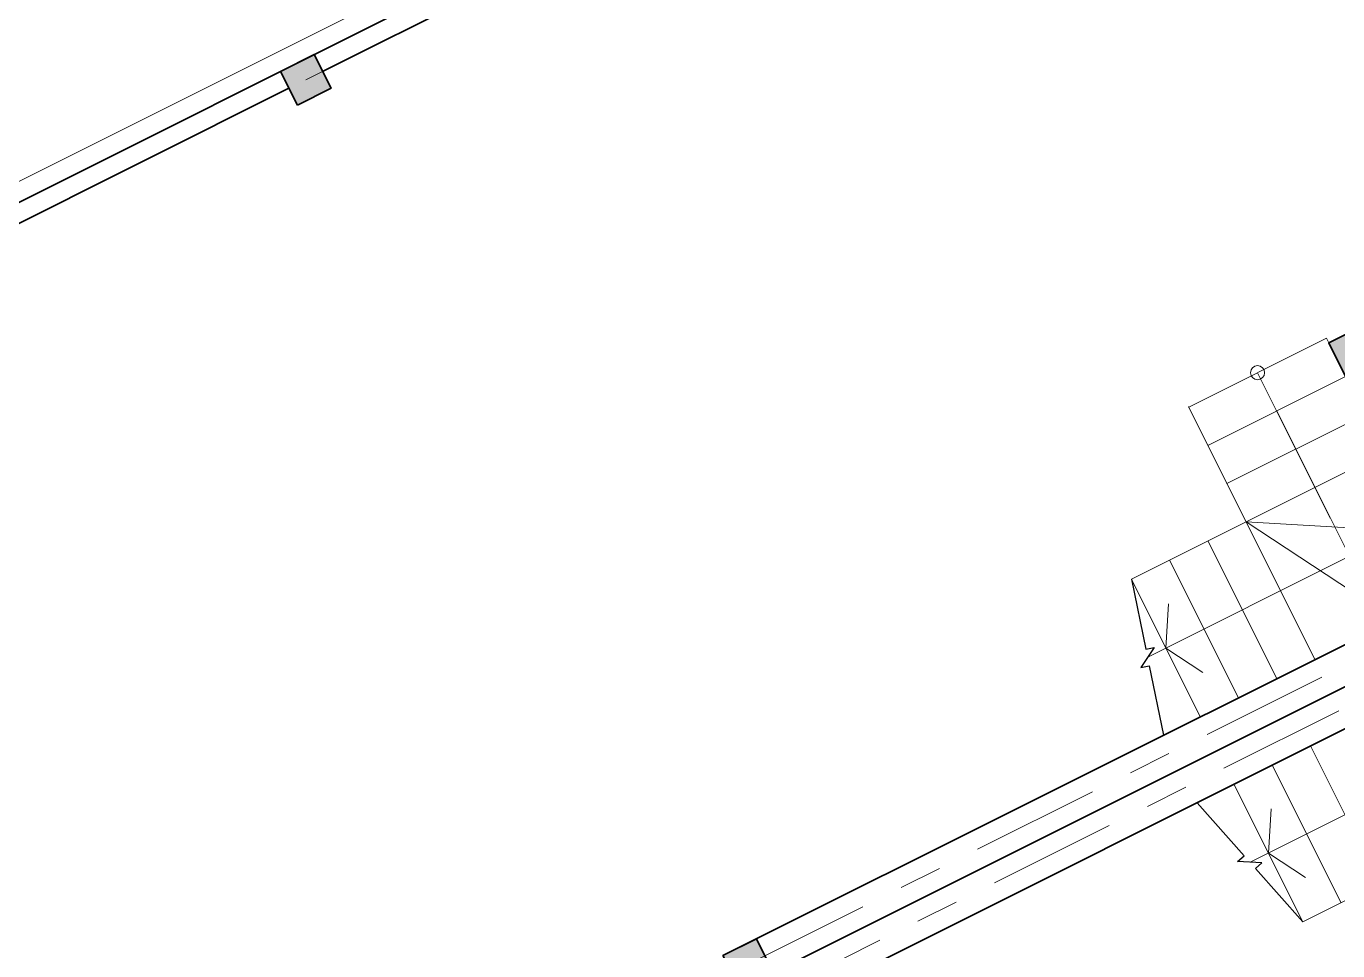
# Model space of a CAD drawing. Header units: millimetres. Extents: x 567980 to 569372, y 2065777 to 2066674.
# Drawn here: x 568745.61 to 568753.28, y 2066361.73 to 2066367.14 of the extents above; entities that cross this region are included whole.
import ezdxf

# ---------------------------------------------------------------- set-up
doc = ezdxf.new("R2010")
doc.units = ezdxf.units.MM
doc.linetypes.add('CENTER', pattern=[3, 1.5, -0.5, 0.5, -0.5])
for name, color, linetype, lineweight in [('A-COT VACH', 2, 'Continuous', 35), ('A-NET CAT', 214, 'Continuous', 30), ('A-NET THAY', 125, 'Continuous', 18), ('A-TRUC', 250, 'CENTER', 5), ('A-TUONG', 255, 'Continuous', 35), ('boDnv', 54, 'Continuous', 25)]:
    doc.layers.add(name, color=color, linetype=linetype, lineweight=lineweight)
for name, color, linetype in [('ChiaLo', 128, 'CENTER'), ('LoLK', 6, 'Continuous'), ('QH', 7, 'Continuous')]:
    doc.layers.add(name, color=color, linetype=linetype)

# ---------------------------------------------------------------- blocks, each defined once
blk = doc.blocks.new('NEN')
at = {"layer": 'ChiaLo', "ltscale": 5}
for points in [[(42.90910289832391, -8.17753101978451), (78.68407763412688, 9.715238012140617)], [(45.59301825240254, -13.54377722833306), (81.36799298820551, 4.34899180335924)]]:
    blk.add_lwpolyline(points, dxfattribs=at)
at = {"layer": 'LoLK'}
for points in [[(44.65640017145779, 12.91984547581524), (39.14217457792256, 10.51627646712586), (36.7952702435432, 4.046524874167517), (42.90910289820749, -8.177531020250171), (52.74722095881589, -3.257019532378763)], [(63.48050562560093, -4.597392709460109), (60.79659027175512, 0.7688534995540977), (52.74722095846664, -3.257019532145932), (42.90910289832391, -8.17753102001734), (45.59301825240254, -13.54377722833306)], [(63.48050562583376, -4.59739270969294), (45.59301825228613, -13.54377722879872), (48.27693360636476, -18.91002343734726), (66.16442097979598, -9.963638918474317)]]:
    blk.add_lwpolyline(points, close=True, dxfattribs=at)
blk = doc.blocks.new('NEN K02')
at = {"layer": 'LoLK'}
for points in [[(-91.66771715530194, 20.00000001257285), (-97.66771715553477, 20.00000001303852), (-97.66771715553477, 11.00000001257285), (-97.66771715553477, 4.656612873077393e-10), (-91.66771715600044, 4.656612873077393e-10)], [(-91.66771715506911, 20.00000001280569), (-91.66771715553477, 0), (-85.6677171557676, 2.328306436538696e-10), (-85.66771715506911, 20.00000001257285)], [(-115.7550702644512, 11.00000001327135), (-116.0719988739584, 4.99305535457097), (-111.3354343108367, 4.656612873077393e-10), (-97.66771715553477, 2.328306436538696e-10), (-97.66771715506911, 11.00000001257285)]]:
    blk.add_lwpolyline(points, close=True, dxfattribs=at)
blk = doc.blocks.new('cot 220')
at = {"layer": 'A-COT VACH'}
h = blk.add_hatch(color=256, dxfattribs=at)
h.dxf.hatch_style = 1
h.paths.add_polyline_path([(110.0000037951395, 109.9999999980937), (-109.9999962048605, 109.9999999980937), (-109.9999962048605, -110.0000000019063), (110.0000037951395, -110.0000000019063)])
blk.add_lwpolyline([(-109.9999962048605, -110.0000000019063), (110.0000037951395, -110.0000000019063), (110.0000037951395, 109.9999999980937), (-109.9999962048605, 109.9999999980937)], close=True, dxfattribs=at)
blk = doc.blocks.new('MBT1 A1')
at = {"layer": 'A-NET CAT'}
blk.add_lwpolyline([(1.120000000111759, -9.379713737638667), (0.7168689491227269, -9.487732377136126), (0.7039279968012124, -9.439436085987836), (0.633217318682, -9.561910572927445), (0.6202763663604856, -9.513614281779155), (0.2201106760185212, -9.620838355505839)], dxfattribs=at)
at = {"layer": 'A-NET THAY', "ltscale": 100}
for p, q in [((1.120000000111759, -8.629713737638667), (0.6006710005458444, -7.729548536008224)), ((1.120000000111759, -8.629713737638667), (1.120000000111759, -7.729999999748543)), ((1.369999999878928, -8.629713737638667), (1.370000000111759, -7.729999999981374)), ((1.619999999878928, -8.629713737638667), (1.619999999878928, -7.729999999748543)), ((1.120000000111759, -8.629713737638667), (0.2199999999720603, -8.110098495380953)), ((1.120000000111759, -8.629713737638667), (0.220000000204891, -8.629713737871498)), ((1.120000000111759, -8.629713737638667), (1.120000000111759, -9.379713737638667)), ((1.619999999878928, -8.629713737638667), (1.120000000111759, -8.629713737638667)), ((1.869999999878928, -8.629713737638667), (1.369999999878928, -8.629713737638667)), ((1.119999999878928, -8.879713737638667), (0.220000000204891, -8.879713737638667)), ((1.120000000111759, -9.129713737871498), (0.220000000204891, -9.129713737638667)), ((1.120000000111759, -9.379713737638667), (0.2199999999720603, -9.379713737871498))]:
    blk.add_line(p, q, dxfattribs=at)
at = {"layer": 'A-NET THAY', "color": 251, "ltscale": 10}
for p, q in [((1.620000000111759, -8.179856868926436), (0.6699999999254942, -8.179856868693605)), ((0.6700000001583248, -9.49820109992288), (0.6699999999254942, -8.179856868693605)), ((1.869999999878928, -8.179856868693605), (0.9199999999254942, -8.179856868693605))]:
    blk.add_line(p, q, dxfattribs=at)
at = {"layer": 'A-NET THAY', "ltscale": 100}
blk.add_lwpolyline([(1.869999999878928, -8.629713737638667), (1.869999999878928, -7.729999999981374), (1.840000000083819, -7.729999999748543)], dxfattribs=at)
at = {"layer": 'A-NET THAY', "ltscale": 10}
blk.add_lwpolyline([(0.4458215811755508, -9.249713737517595), (0.6699999999254942, -9.379713737638667), (0.8941784189082682, -9.249713737517595)], dxfattribs=at)
blk.add_circle((1.869999999878928, -8.179856868693605), 0.04118169652319922, dxfattribs=at)
at = {"layer": 'A-NET THAY', "ltscale": 100}
for p in [(1.369999999878928, -8.629713737638667), (1.369999999878928, -8.629713737638667), (1.619999999878928, -8.629713737638667), (1.619999999878928, -8.629713737638667), (1.869999999878928, -8.629713737638667), (1.869999999878928, -8.629713737638667)]:
    blk.add_point(p, dxfattribs=at)
at = {"layer": 'A-TRUC', "ltscale": 0.5}
for p, q in [((0.1100000001024455, -16.8899959998671), (0.1099999998696148, -2.109995999606326)), ((5.890000000363216, -16.8899959998671), (5.890000000130385, -2.109995999606326))]:
    blk.add_line(p, q, dxfattribs=at)
at = {"layer": 'A-TUONG'}
for p, q in [((0, -17.10999999986961), (0, -2)), ((6.000000000232831, -17.10999599960633), (6.000000000232831, -1.999999999767169)), ((5.890000000130385, -12.27999599976465), (5.890000000130385, -2.219995999941602)), ((0.2199999999720603, -12.49999599996954), (0.2199999999720603, -7.729995999950916)), ((5.890000000130385, -16.77999599976465), (5.890000000130385, -12.49999599996954))]:
    blk.add_line(p, q, dxfattribs=at)
at = {"layer": 'A-TUONG', "ltscale": 100}
blk.add_lwpolyline([(1.840000000083819, -7.079995999811217), (1.840000000083819, -7.729995999718085), (0, -7.729995999718085), (0, -5.529995999764651), (1.839999999850988, -5.529995999997482), (1.840000000083819, -6.179995999904349), (1.619999999878928, -6.179995999671519), (1.619999999878928, -5.749995999736711), (0.2199999999720603, -5.749995999736711), (0.2199999999720603, -7.509995999978855), (1.620000000111759, -7.509995999746025), (1.619999999878928, -7.079995999811217)], close=True, dxfattribs=at)
at = {"layer": 'A-TUONG'}
blk.add_lwpolyline([(5.78000000002794, -12.49999599973671), (6.000000000232831, -12.49999599973671), (6, -12.27999599976465), (5.78000000026077, -12.27999599999748)], close=True, dxfattribs=at)
at = {"layer": 'A-COT VACH', "xscale": 0.001, "yscale": 0.001, "zscale": 0.001}
for p in [(1.729999996256083, -7.619999999878928), (0.1099999961443245, -12.38999999989755), (5.889999996405095, -12.38999999989755)]:
    blk.add_blockref('cot 220', p, dxfattribs=at)
blk = doc.blocks.new('MBT1K02')
at = {"layer": 'LoLK'}
for name, p in [('NEN K02', (-4.656612873077393e-10, 0)), ('MBT1 A1', (-91.66771715530194, 20.00000000628643))]:
    blk.add_blockref(name, p, dxfattribs=at)
at = {"layer": 'LoLK', "xscale": -1}
blk.add_blockref('MBT1 A1', (-91.6677171564661, 20.00000000628643), dxfattribs=at)
blk = doc.blocks.new('rkg1')
at = {"layer": 'A-NET THAY'}
for points in [[(2.048909664154053e-08, -2000), (0, -3.813765943050385e-07), (-11000.00000914186, -1.094304025173187e-07), (-11000.00000859052, -13667.71715662116), (-6009.970093397424, -18352.12019871129), (1.825392246246338e-07, -17972.01661115559), (1.508742570877075e-07, -14966.02260822523)], [(-109.9999999795109, -1999.999999997206), (-109.9999999981374, -110.0000003788155), (-10890.00000913627, -110.0000001122244), (-10890.00000859238, -13620.10514666815), (-5969.396155653521, -18239.33429947263), (-109.9999998193234, -17868.75383649766), (-109.9999998491257, -14966.02260822523)]]:
    blk.add_lwpolyline(points, dxfattribs=at)
blk = doc.blocks.new('CUM CONG A3-A3.1-A6-A7')
at = {"layer": 'QH', "xscale": 0.001, "yscale": 0.001, "zscale": 0.001}
blk.add_blockref('rkg1', (11.00000000919681, 0), dxfattribs=at)
blk = doc.blocks.new('MB CONG KHU A')
at = {"layer": 'LoLK', "xscale": -0.9999999999999997, "rotation": 206.5720922919692}
blk.add_blockref('CUM CONG A3-A3.1-A6-A7', (-4.489534248365089, 122.8721091004554), dxfattribs=at)

msp = doc.modelspace()

# ---------------------------------------------------------------- block references
at = {"layer": 'boDnv'}
msp.add_blockref('NEN', (568697.4807461541, 2066371.697269554), dxfattribs=at)

# ---------------------------------------------------------------- next in the draw order: block references
at = {"layer": 'LoLK', "rotation": 296.5718179020918}
msp.add_blockref('MBT1K02', (568784.0784966609, 2066276.168235795), dxfattribs=at)

# ---------------------------------------------------------------- next in the draw order: block references
at = {"layer": 'LoLK'}
msp.add_blockref('MB CONG KHU A', (568744.8793870007, 2066240.647631037), dxfattribs=at)

doc.saveas('drawing.dxf')
